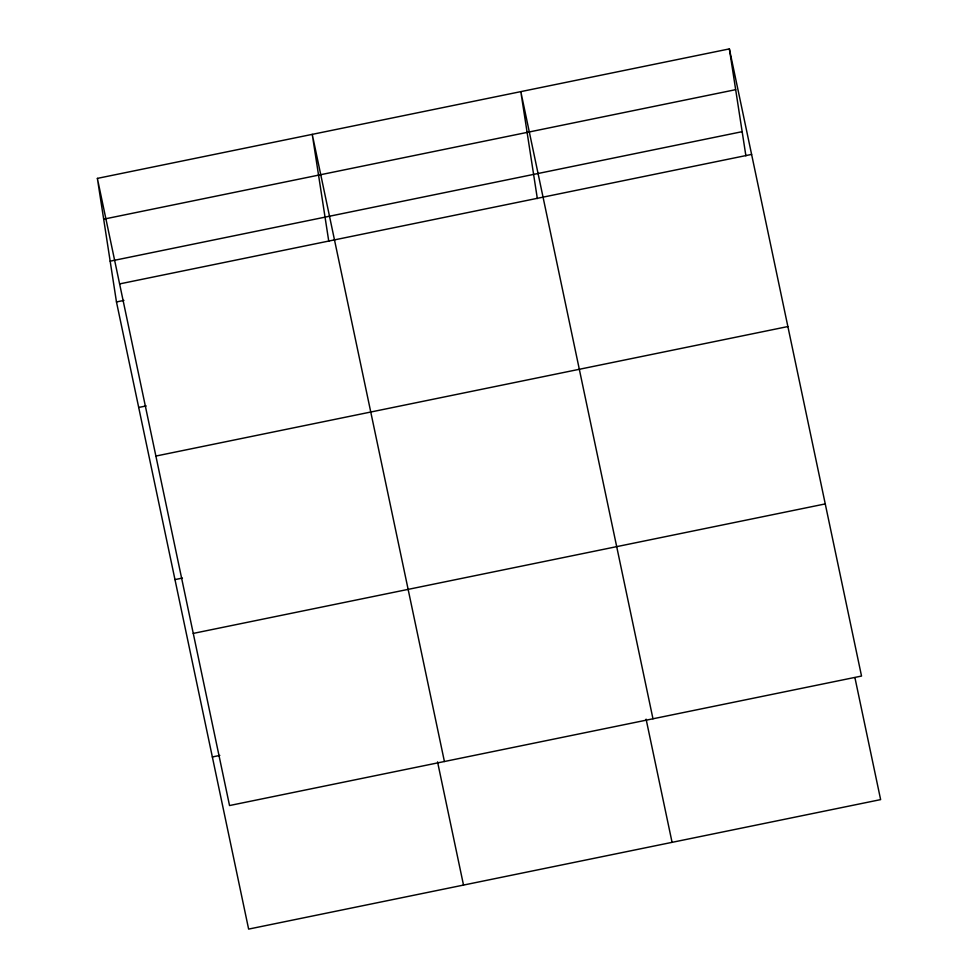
<?xml version="1.0" encoding="UTF-8"?>
<svg xmlns="http://www.w3.org/2000/svg" width="978" height="978" viewBox="0 0 978 978"><rect width="100%" height="100%" fill="white"/><g stroke="black" fill="none" stroke-linecap="round" stroke-linejoin="round"><path stroke-width="1.47" d="M97.372 178.387L729.368 48.9L861.532 676.055L229.537 805.542L97.372 178.387L116.468 301.945L248.632 929.1L880.628 799.613L854.98 677.925M103.68 219.17L735.664 89.67M110.172 261.175L742.155 131.675M119.609 283.913L751.605 154.414M116.468 301.945L123.925 300.417M138.705 407.459L146.162 405.931M155.893 456.054L787.877 326.554M174.976 579.599L182.446 578.071M193.265 633.402L825.261 503.914M212.36 756.96L219.818 755.432M652.974 718.793L520.809 91.626L537.338 198.571M646.103 719.172L672.069 842.339M444.415 761.52L312.251 134.365L328.779 241.309M437.557 761.899L463.511 885.078M729.368 48.9L745.896 155.844"/></g></svg>
